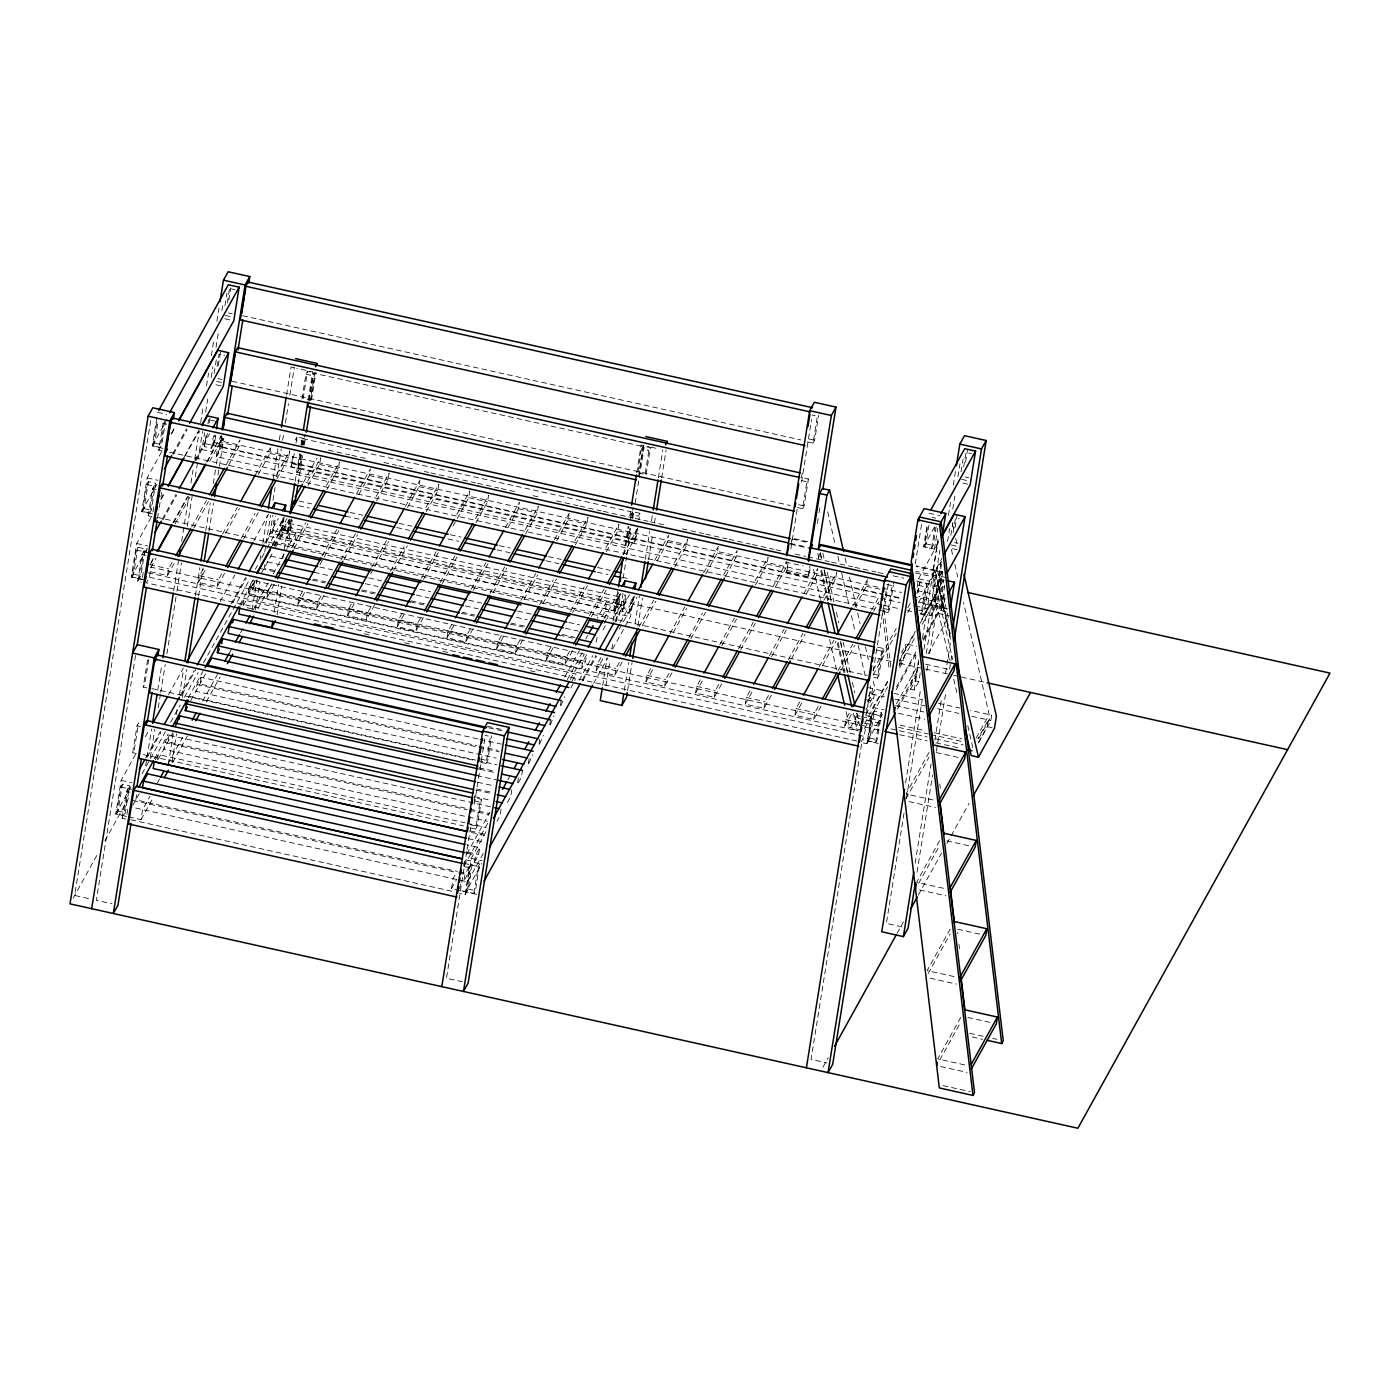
<?xml version="1.0" encoding="UTF-8"?>
<svg xmlns="http://www.w3.org/2000/svg" width="1400" height="1400" viewBox="0 0 1400 1400"><rect width="100%" height="100%" fill="white"/><g stroke="black" fill="none" stroke-linecap="round" stroke-linejoin="round"><path stroke-width="0.75" stroke-dasharray="5 3.75" d="M150.692 420.717L74.655 895.457L90.405 898.958M142.082 579.548L131.25 577.133L136.64 543.497L152.46 514.938M152.582 513.957L141.75 511.56L147.14 477.925L162.96 449.347M163.1 448.385L152.268 445.97L156.975 416.535M144.673 579.793L132.037 576.975L136.36 550.077L137.9 547.278L145.127 548.87L140.822 575.785L137.707 581.385L141.312 582.19M146.86 484.488L154.07 486.097L149.765 512.995L142.555 511.403L146.86 484.488L148.418 481.688L155.627 483.298L151.322 510.195L148.207 515.812L151.83 516.617M162.33 451.028L158.725 450.222L163.03 423.308L164.588 420.507L160.265 447.422L153.055 445.812L157.36 418.898M132.037 576.975L133.595 574.175L137.9 547.278M142.555 511.403L144.095 508.585L148.418 481.688M153.055 445.812L154.612 443.012L157.92 422.31M137.707 581.385L142.013 554.488L145.127 548.87M148.207 515.812L152.53 488.898L155.627 483.298M139.265 578.585L143.57 551.688M158.725 450.222L161.822 444.605L165.148 423.92M142.415 577.447L143.43 571.148M146.457 552.23L147.14 548.012M152.933 511.858L153.93 505.558M135.537 655.392L96.32 900.27L112.07 903.788M157.5 518.332L158.883 509.688M159.232 507.535L160.615 498.907M160.947 496.738L161.648 492.433M856.8 741.02L146.335 582.855L149.433 577.255L151.06 567.157L857.255 724.378M126.578 816.445L115.745 814.03L121.135 780.395L136.92 751.87M128.065 788.567L123.742 815.483L116.532 813.872L120.837 786.975L122.395 784.157L129.605 785.767L125.3 812.683L122.203 818.282L125.808 819.087M116.532 813.872L118.09 811.072L122.395 784.157M122.203 818.282L126.508 791.385L129.605 785.767M132.702 752.692L137.008 725.795L138.565 722.995L134.26 749.892L132.702 752.692L136.308 753.497M146.825 687.925L143.202 687.12L147.525 660.205L151.13 661.01M148.732 659.47L144.76 684.303L143.202 687.12M126.893 814.433L127.855 808.378M150.815 571.83L167.492 575.54L168.577 568.82L172.778 561.225M136.64 794.815L135.835 799.872L457.293 871.43M145.688 765.695L146.72 759.22M147.07 757.067L151.55 729.015M157.78 690.165L161.928 664.282M173.67 590.905L178.518 560.7M181.633 541.275L184.048 526.173M184.398 524.02L188.877 495.968M190.96 483.017L193.025 470.067M194.758 459.27L199.255 431.217M200.638 422.59L203.403 405.335M206.518 385.91L208.582 372.96M211.347 355.688L214.112 338.433M216.877 321.178L218.96 308.227M150.343 757.278L154.84 729.225M158.287 707.648L160.37 694.697M160.702 692.545L165.2 664.492M166.933 653.712L176.61 593.285M176.96 591.133L181.44 563.08M187.32 526.383L192.168 496.177M195.265 476.752L197.697 461.65M198.03 459.498L202.528 431.445M205.643 412.02L207.707 399.07M211.173 377.493L212.905 366.713M216.02 347.287L218.435 332.185M221.883 310.59L223.265 301.963M128.625 816.9L141.015 819.665L142.625 809.567L149.992 796.25M195.597 460.968L201.933 449.54L204.627 432.723M214.112 373.45L216.475 358.733M224.963 305.76L226.975 293.142M215.6 436.363L214.602 442.575L211.487 448.192L204.278 446.582L206.255 434.158M207.918 423.815L208.582 419.668M217.105 366.502L219.082 354.095L224.507 355.303M227.273 302.995L229.582 288.505M204.278 446.582L207.48 433.422M209.143 423.08L210.14 416.868M218.312 365.767L220.64 351.277M228.83 300.195L230.807 287.77M157.5 759.57L158.305 754.512L464.852 822.762M211.487 448.192L213.482 435.767M490.455 806.767L168.998 735.21L164.955 742.508L163.888 749.227L466.183 816.532M213.045 445.392L214.707 435.033M207.48 461.475L212.765 451.955L215.442 435.137M168.998 735.21L167.912 741.93L468.09 808.762M881.895 604.852L216.23 456.662L217.84 446.582M168.367 764.05L173.215 733.827M176.33 714.42L177.362 707.945M179.428 694.995L183.593 669.095M195.335 595.735L199.832 567.683M205.713 530.985L210.192 502.933M213.308 483.525L216.072 466.252M216.423 464.1L220.92 436.047M224.56 573.335L217.21 586.617L198.433 582.435L199.518 575.697L203.718 568.12M221.69 436.345L219.345 451.062L878.605 597.817M221.918 436.642L220.255 446.985L222.81 437.973M216.23 456.662L221.673 446.845L223.02 438.445M171.99 762.108L176.487 734.055M182.367 697.375L186.865 669.322M198.607 595.945L203.105 567.892M208.985 531.212L213.482 503.16M217.963 475.108L223.843 438.428M477.838 738.885L201.093 677.285L197.05 684.565L195.965 691.303L496.142 758.117M201.093 677.285L200.008 684.005L476.752 745.622M228.445 465.517L238.945 446.547L240.03 439.828L225.312 466.375M217.21 586.617L218.278 579.88L222.495 572.303M243.057 605.08L243.862 600.04L575.96 673.977L574.892 680.697M258.335 474.302L269.885 453.442L270.69 448.385M274.277 584.395L266.928 597.678L248.15 593.495L249.235 586.775L253.435 579.18M584.535 654.185L254.555 580.738L250.53 588.017L249.445 594.755L581.543 668.675L585.585 661.395L586.67 654.657L582.628 661.955L581.543 668.675M254.555 580.738L253.487 587.457L585.585 661.395M252.157 609.753L256.97 579.688M260.067 560.35L261.1 553.91M262.832 543.165L267.295 515.253M273.14 478.73L277.97 448.665M279.335 440.072L280.717 431.48M286.562 394.957L291.043 367.027L294.98 367.902M255.447 609.945L259.91 582.015M264.74 551.95L265.755 545.492M266.105 543.358L270.585 515.428M272.983 500.395L275.047 487.498M276.78 476.752L281.243 448.84M282.625 440.248L283.658 433.808M285.373 423.062L288.47 403.725M289.852 395.132L294.315 367.22M264.723 564.778L264.18 568.155L274.82 570.517M266.35 542.115L269.517 536.41L272.877 515.392M284.183 517.02L282.188 529.445L279.072 535.045L271.863 533.452L274.505 516.88M271.863 533.452L273.42 530.635L275.73 516.145M277.095 478.485L288.662 457.608L289.73 450.887L275.03 477.452M266.928 597.678L267.995 590.957L271.145 585.253M275.415 545.475L275.957 542.115L608.055 616.053L607.512 619.413M279.072 535.045L281.733 518.49M280.63 532.245L282.957 517.755M301.56 455.123L298.358 468.265L291.13 466.655L293.125 454.248M301.98 399L305.953 374.168L307.51 371.368L314.72 372.977L310.415 399.875L303.188 398.265L307.51 371.368M283.71 517.79L280.35 538.825L274.033 550.218M291.13 466.655L294.35 453.512M296.012 443.152L296.993 436.957L304.22 438.55L303.223 444.762M281.54 536.83L282.608 530.093L286.65 522.795L618.747 596.733L617.68 603.47L613.637 610.75L281.54 536.83L285.565 529.532L286.65 522.795M274.155 612.43L278.635 584.517M282.765 558.74L288.96 520.065M295.155 481.407L299.618 453.477M301 444.885L302.033 438.445M308.227 399.77L312.69 371.858L296.94 368.34M619.762 594.23L617.75 606.847L615.423 611.048L286.93 537.915L289.957 518.997M630.262 528.64L628.25 541.258L625.923 545.457L297.43 472.325L300.457 453.407M301.805 445.007L302.82 438.707L305.148 434.49L303.467 445.007M308.945 400.435L313.32 373.118L641.812 446.25L637.35 475.808M273.42 530.635L287.858 533.855L290.168 519.365M298.358 468.265L300.685 453.775M301.998 445.498L304.22 438.55M309.19 400.61L313.18 375.777L314.72 372.977M287.858 533.855L291.06 520.695M286.93 537.915L289.257 533.715L291.602 518.997M297.43 472.325L299.757 468.125L301.787 455.508M310.608 400.435L314.983 373.118M277.095 614.758L281.575 586.827M287.77 548.17L292.233 520.24M298.095 483.735L302.558 455.805M304.273 445.06L305.655 436.467M311.5 399.963L315.98 372.033M291.62 547.733L294.787 542.028L296.398 531.947L287.98 547.155M308.035 485.363L319.602 464.502L320.67 457.782L305.97 484.33M323.995 595.472L316.627 608.738L297.868 604.572L298.935 597.835L303.135 590.258M326.812 489.545L338.363 468.685L339.447 461.948L324.73 488.512M316.627 608.738L317.713 602.017L321.912 594.423M358.803 494.532L369.32 475.562L370.387 468.843L355.688 495.407M374.745 604.642L366.345 619.815L347.567 615.633L348.652 608.913L352.852 601.317M376.53 500.623L388.08 479.745L389.165 473.025L374.447 499.573M366.345 619.815L367.43 613.077L371.63 605.5M407.47 507.5L419.02 486.64L419.825 481.582M423.412 617.593L416.062 630.875L397.285 626.692L398.37 619.972L402.57 612.378M426.23 511.683L437.797 490.823L438.865 484.085L424.165 510.65M416.062 630.875L417.13 624.155L421.33 616.56M457.17 518.577L468.738 497.7L469.805 490.98L455.105 517.528M473.13 628.67L465.762 641.952L447.002 637.77L448.07 631.032L452.27 623.455M475.948 522.742L487.515 501.883L488.582 495.162L473.883 521.71M465.762 641.952L466.847 635.215L471.048 627.637M476.718 894.39L451.448 888.773L453.075 878.675L456.225 872.97M507.938 527.747L518.455 508.778L519.523 502.04L504.823 528.605M522.83 639.73L515.48 653.012L496.702 648.83L497.787 642.11L501.988 634.515M460.46 884.012L459.463 890.225L473.9 893.428L475.457 890.628L479.762 863.712L472.535 862.12L469.438 867.72L465.133 894.635L459.707 893.428M463.68 865.55L464.363 861.35M474.198 799.96L474.863 795.76M466.76 851.497L446.46 978.233L462.227 981.733M467.11 849.345L470.558 827.855M474.338 804.23L485.345 735.49M469.017 867.072L464.975 874.37L463.89 881.09L467.933 873.793L469.017 867.072L464.748 866.128M470.225 827.837L475.633 829.045L479.938 802.13L481.495 799.33L474.267 797.72M480.725 762.247L486.133 763.455L490.455 736.558L485.03 735.35M486.028 831.722L471.275 858.34L465.885 891.975L481.688 863.468M466.673 891.817L470.995 864.92M475.633 829.045L477.19 826.245L481.495 799.33M486.133 763.455L487.69 760.655L491.662 735.822M465.133 894.635L468.23 889.017L472.535 862.12M466.077 859.88L474.6 861.788L475.668 855.05L479.71 847.753L466.935 844.918M474.6 861.788L478.625 854.49L479.71 847.753M473.9 893.428L478.205 866.53L479.762 863.712M525.665 533.82L537.215 512.942L538.3 506.222L523.582 532.788M515.48 653.012L516.565 646.293L520.765 638.697M501.095 809.148L500.028 815.867L497 821.345M511.787 789.827L510.72 796.565L506.677 803.845M518.455 777.805L517.37 784.543L521.413 777.245L522.497 770.525M529.148 758.503L528.062 765.222L532.648 754.582M556.605 540.697L568.155 519.837L568.96 514.798M572.548 650.808L565.197 664.072L546.42 659.907L547.505 653.17L551.705 645.593M539.84 739.2L538.773 745.92L543.34 735.262M550.532 719.88L549.465 726.617L554.032 715.96M575.365 544.88L586.933 524.02L588 517.282L573.3 543.847M565.197 664.072L566.265 657.352L570.465 649.758M561.225 700.577L560.157 707.298L564.725 696.64M596.278 642.075L597.363 635.355M606.322 551.775L617.872 530.898L618.957 524.178L604.24 550.742M602.07 616.84L605.22 611.135L606.847 601.055L597.363 618.17M622.265 661.867L614.898 675.15L596.137 670.968L597.205 664.247L601.405 656.653M613.637 610.75L614.705 604.03L618.747 596.733M602.648 685.562L607.128 657.633M612.972 621.128L617.785 591.045M623.648 554.54L628.11 526.61M629.825 515.865L630.525 511.577M636.72 472.903L641.183 444.99L649.058 446.74M615.423 611.048L618.66 592.497M625.923 545.457L628.95 526.54M630.49 518.63L631.312 511.823L633.64 507.623M632.765 597.782L630.788 610.19L616.35 606.988L619.553 593.827M637.613 527.782L635.617 540.207L634.06 543.008L626.85 541.398L630.053 528.238M631.715 517.895L632.712 511.683L639.923 513.293L638.942 519.505M646.117 474.617L650.44 447.703L643.212 446.11L638.907 473.008L644.315 474.215M631.96 518.14L632.957 511.823M638.75 475.668L643.475 446.233M605.938 685.738L610.067 659.96M611.782 649.233L613.165 640.64M616.262 621.303L620.725 593.372M623.14 578.34L626.587 556.867M626.92 554.715L631.05 528.938M632.765 518.192L633.798 511.752M635.18 503.16L644.122 447.317M623.035 593.337L619.657 614.355L615.457 621.968M630.788 610.19L629.23 613.008L622.003 611.398L624.663 594.843M623.56 608.597L625.887 594.108M634.06 543.008L636.387 528.517M645.242 473.287L648.883 450.52L650.44 447.703M622.003 611.398L625.117 605.78L626.78 595.438M614.898 675.15L615.983 668.413L620.183 660.835M629.23 613.008L631.872 596.452M625.222 626.273L630.49 616.77L633.867 595.753M624.312 690.392L628.775 662.462M634.97 623.788L639.45 595.875M645.295 559.352L649.775 531.423M651.49 520.695L652.523 514.238M658.367 477.733L662.847 449.802M627.602 690.567L632.065 662.637M637.91 626.115L642.39 598.202M648.585 559.528L652.715 533.75M654.43 523.023L655.462 516.565M661.657 477.907L666.137 449.977M657.072 560.945L667.59 541.975L668.657 535.238L653.957 561.803M671.965 672.928L664.615 686.21L645.837 682.028L646.923 675.308L651.122 667.712M674.8 567.017L686.35 546.157L687.435 539.42L672.718 565.985M664.615 686.21L665.7 679.49L669.9 671.895M705.74 573.913L717.29 553.035L718.113 547.995M721.683 684.005L714.332 697.288L695.555 693.105L696.64 686.367L700.84 678.79M725.567 576.188L736.067 557.218L737.153 550.497L723.485 575.155M714.332 697.288L715.4 690.55L719.6 682.972M755.457 584.972L767.008 564.113L768.093 557.375L753.375 583.94M771.4 695.065L764.032 708.347L745.273 704.165L746.34 697.445L750.558 689.85M775.267 587.247L785.785 568.278L786.852 561.558L772.153 588.122M764.032 708.347L765.117 701.628L769.317 694.032M801.465 477.523L802.13 473.323M810.093 568.785L808.29 576.66L786.625 571.83L787.972 563.43M791 544.512L792.015 538.195L807.765 541.712M786.625 571.83L788.445 563.955M790.86 548.87L797.755 505.75M801.57 482.037L811.58 419.51M797.142 507.5L802.567 508.69L806.872 481.793L808.43 478.992L801.202 477.383M807.642 441.91L813.067 443.118L817.372 416.203L811.965 414.995M802.567 508.69L804.108 505.89L808.43 478.992M813.067 443.118L814.625 440.3L818.597 415.467M808.29 576.66L809.97 566.142M817.355 523.512L818.738 514.885M819.07 512.733L820.452 504.105M818.65 558.67L819.49 553.403M806.207 594.142L816.725 575.173L817.793 568.452L803.093 595M821.1 706.142L813.75 719.407L794.972 715.242L796.058 708.505L800.258 700.928M823.935 600.215L835.485 579.355L836.57 572.617L821.852 599.183M813.75 719.407L814.835 712.688L819.035 705.093M854.875 607.11L866.425 586.233L867.247 581.192M861.385 730.012L844.69 726.303L845.775 719.582L849.975 711.988M861.525 744.327L811.055 1059.398L826.805 1062.898M866.355 714.122L870.852 686.07M873.267 670.968L885.028 597.59M885.378 595.438L886.06 591.115M890.803 666.89L884.048 610.54L888.387 583.468M861.07 741.965L864.185 736.365L865.795 726.267L859.39 724.85M867.562 701.505L871.71 693.997L872.567 688.625L867.58 697.637M865.742 714.683L873.163 701.295L874.23 694.558L865.935 709.572M863.275 742.928L866.88 743.715L871.202 716.817L874.3 711.2L881.528 712.81L877.205 739.725L875.665 742.525L863.03 739.707M873.775 677.337L877.398 678.142L881.702 651.227L883.26 648.428L876.032 646.817M882.49 611.345L887.898 612.553L892.202 585.637L893.76 582.837M878.483 743.488L867.65 741.072L873.04 707.438L888.86 678.878M868.438 740.915L872.742 714.017M877.398 678.142L878.938 675.325L883.26 648.428M887.898 612.553L889.455 609.753L893.428 584.903M866.88 743.715L869.995 738.115L874.3 711.2M875.665 742.525L879.97 715.628L881.528 712.81M915.25 564.025L921.725 523.53M899.5 664.965L900.847 656.565M899.762 667.485L903.49 660.765L906.185 643.947L916.493 646.24M917.14 587.16L918.488 578.76L939.505 540.82M938.648 541.625L934.447 549.22L923.615 546.805L926.975 525.788M916.877 593.6L919.765 582.523L926.975 584.133L922.67 611.048L921.113 613.847L925.417 586.933L926.975 584.133M936.163 526.82L933.17 545.457L931.613 548.258L924.403 546.648L927.71 525.945M918.102 592.883L919.765 582.523M924.403 546.648L925.96 543.847L928.935 525.21M931.613 548.258L934.938 527.555M920.22 672.962L918.837 681.59L914.183 690.008L910.578 689.202L915.967 655.567L901.53 652.365L906.185 643.947M920.325 614.005L923.93 614.81L929.32 581.175L941.938 558.407M934.447 549.22L937.808 528.202M910.578 689.202L915.233 680.785L918.592 659.767M937.947 539.332L932.243 574.928L934.955 570.028L950.46 637.822M914.183 690.008L918.68 661.972M922.477 638.26L938.017 541.24M949.41 660.1L932.435 585.83L933.835 577.045L952.77 659.872M924.017 649.25L939.908 550.077M950.442 639.205L936.355 577.605L937.493 570.587L948.623 619.308M920.308 613.41L930.965 615.773L932.592 605.692L919.783 602.84M905.572 782.898L920.447 690.113M926.328 653.415L941.535 558.477M948.447 515.322L950.512 502.373M953.278 485.1L955.692 469.998M917.227 590.572L935.988 594.755L934.92 601.475L916.142 597.31M941.483 563.972L934.08 610.173L914.865 605.903M947.642 608.913L935.007 606.113L939.312 579.197L940.87 576.398L946.278 577.605M930.965 615.773L936.408 605.972L941.797 572.337L916.195 566.633M950.32 634.113L939.645 587.44L942.183 571.637L916.212 565.845M904.015 813.33L886.392 923.387L902.142 926.887M906.43 798.227L922.337 698.95M926.835 670.898L928.217 662.27M929.6 653.642L942.725 571.637M947.572 541.433L949.637 528.483M952.752 509.058L954.835 496.108M957.933 476.7L960.015 463.75M923.562 640.15L938.333 613.48L943.705 579.845L920.5 621.74M950.845 535.29L952.875 522.673M961.012 471.8L963.042 459.183M946.085 611.73L940.66 610.523L944.983 583.608M953.155 532.508L955.483 518.017L959.087 518.822M963.672 466.935L965.983 452.445L971.408 453.653M942.217 607.722L944.877 591.15M955.045 527.642L957.04 515.218M965.545 462.052L967.54 449.645M940.66 610.523L943.775 604.905L945.105 596.628M915.145 863.24L931.035 763.98M934.85 740.25L941.413 699.247M945.56 673.347L950.39 643.142M917.035 872.095L932.592 774.988M936.39 751.258L946.067 690.83M949.533 669.253L951.947 654.15M978.757 741.983L987.227 726.688L988.312 719.968L977.917 738.71M978.373 743.015L990.833 720.528L991.69 715.137L970.428 710.413M152.268 445.97L167.037 419.3M171.535 433.142L174.702 427.438M171.412 434.123L175.63 426.493M172.742 453.67L186.463 428.908M141.75 511.56L157.588 482.983M173.407 454.423L187.11 429.66M161.035 498.733L165.252 491.102M184.24 456.838L198.992 430.168M160.895 499.695L165.112 492.082M185.168 455.91L198.87 431.148M162.242 519.26L175.945 494.498M194.933 460.215L209.702 433.562M131.25 577.133L147.07 548.572M162.89 520.012L176.61 495.25M150.85 562.747L154 557.043M172.918 522.9L187.635 496.352M206.535 462.192L221.252 435.645L220.168 442.365L238.945 446.547M150.518 564.305L153.685 558.6M173.722 522.41L187.442 497.665M150.832 567.577L156.082 558.093M175 523.933L189.7 497.385M209.668 461.335L220.955 440.965L880.215 587.738M191.695 527.082L206.395 500.517M167.492 575.54L174.86 562.258M193.76 528.115L208.477 501.567M222.635 533.977L237.335 507.412M255.203 475.16L270.97 446.705M198.433 582.435L205.8 569.153M225.75 533.102L239.418 508.445M296.993 436.957L295.453 439.757L302.662 441.368M241.395 538.142L255.062 513.485M243.477 539.192L258.195 512.628M145.355 736.663L149.572 729.05M168.525 694.82L183.278 668.202M220.133 601.65L234.885 575.032M253.838 540.803L268.59 514.185M145.653 758.082L160.388 731.465M180.407 695.345L194.093 670.617M230.965 604.065L245.7 577.447M264.67 543.218L278.355 518.49M115.745 814.03L131.548 785.505M147.332 756.98L161.035 732.27M182.088 694.242L195.79 669.515M232.645 602.962L246.348 578.235M73.185 898.135L97.527 854.157M104.947 840.77L129.308 796.793M142.013 773.85L165.322 731.78M170.607 722.225L180.145 705.023M184.38 697.358L198.153 672.508M203.438 662.952L250.04 578.812M255.343 569.258L257.46 565.442M261.695 557.795L265.93 550.148M266.98 548.222L283.832 517.808M303.485 482.335L316.925 458.062M272.335 545.038L287.053 518.472M154.525 758.817L168.21 734.09M188.213 697.97L202.965 671.335M239.838 604.782L253.523 580.072M272.475 545.843L281.96 528.727L621.285 604.275L612.85 619.483M155.278 759.99L158.305 754.512M240.835 605.517L243.862 600.04M273.928 545.755L275.957 542.115M248.15 593.495L256.55 578.322M274.418 546.07L289.135 519.523M132.808 805.332L139.213 793.625M158.165 759.395L172.918 732.778M190.82 700.455L205.555 673.82M243.477 605.378L257.18 580.65M261.152 573.615L273.858 550.655M157.377 782.95L159.477 779.135M167.895 763.928L182.648 737.31M202.668 701.173L217.403 674.555M228.987 653.642L232.155 647.938M240.572 632.73L244.79 625.117M253.225 609.91L267.96 583.275M273.227 573.773L286.912 549.062M141.015 819.665L152.6 798.735M172.602 762.615L187.355 735.98M206.308 701.767L220.01 677.04M257.915 608.58L271.618 583.87M292.162 547.312L305.83 522.655M294.245 548.363L307.895 523.688M322.053 556.097L336.77 529.55M297.868 604.572L305.217 591.29M319.935 564.725L323.085 559.038M324.135 557.148L338.835 530.582M340.83 560.28L355.53 533.733M343.945 559.423L357.613 534.765M371.77 567.175L386.47 540.61M405.387 506.468L420.105 479.903M347.567 615.633L354.935 602.35M370.685 573.895L373.835 568.207M374.885 566.317L388.553 541.642M390.53 571.358L404.197 546.683M393.662 570.483L407.33 545.825M421.488 578.235L436.188 551.688M397.285 626.692L404.635 613.428M423.553 579.267L438.27 552.72M452.97 526.155L456.12 520.468M440.248 582.418L454.965 555.852M442.33 583.45L457.03 556.903M471.188 589.312L485.905 562.747M447.002 637.77L454.352 624.488M473.27 590.345L487.97 563.78M489.965 593.477L504.665 566.93M493.08 592.62L506.748 567.962M520.905 600.372L535.605 573.808M554.523 539.665L569.24 513.117M496.702 648.83L504.07 635.548M524.02 599.515L537.688 574.858M539.683 604.555L553.332 579.898M542.798 603.697L556.465 579.023M643.212 446.11L641.655 448.91L648.883 450.52M570.622 611.433L584.273 586.775M546.42 659.907L553.77 646.625M572.688 612.483L587.405 585.918M632.712 511.683L631.155 514.483L638.383 516.093L639.923 513.293M589.383 615.615L604.1 589.067M623.017 554.907L637.718 528.36M591.465 616.648L606.165 590.1M626.133 554.05L636.65 535.08L617.872 530.898M466.76 853.965L489.93 812.122M507.832 779.8L512.05 772.188M564.707 677.11L579.46 650.492M585.778 639.082L587.878 635.285M451.448 888.773L456.715 879.253M464.082 865.952L488.32 822.22M567.315 679.595L582.05 652.977M570.29 679.595L583.975 654.885M603.995 618.747L617.68 594.038M571.935 681.258L575.96 673.977M604.012 623.332L608.055 616.053M570.85 687.995L573.878 682.517M602.945 630.07L606.97 622.773M483.298 853.37L467.512 881.895L130.252 806.82M579.145 680.33L592.847 655.602M582.173 680.12L595.858 655.392M614.81 621.163L629.562 594.545M582.803 680.907L596.488 656.197M620.322 622.51L635.04 595.945M596.137 670.968L603.488 657.685M619.255 629.23L637.105 596.977M593.635 683.322L607.32 658.595M612.587 649.093L624.173 628.18M639.1 626.692L653.8 600.128M642.215 625.817L655.883 601.16M670.04 633.57L684.758 607.023M703.657 572.863L718.375 546.315M645.837 682.028L653.205 668.762M673.173 632.712L686.822 608.055M688.817 637.753L702.468 613.095M690.883 638.785L705.6 612.238M719.758 644.648L734.457 618.082M695.555 693.105L702.905 679.822M721.822 645.68L736.54 619.115M738.517 648.812L753.235 622.265M740.6 649.863L755.3 623.298M769.457 655.707L784.175 629.142M745.273 704.165L752.622 690.883M771.54 656.74L786.24 630.192M788.235 659.89L802.952 633.325M791.367 659.032L805.017 634.358M819.175 666.767L833.892 640.22M852.793 606.077L867.51 579.512M794.972 715.242L802.34 701.96M822.308 665.91L835.957 641.253M837.952 670.95L852.653 644.403M871.57 610.242L878.92 596.977M841.067 670.093L854.735 645.435M873.653 611.293L878.903 601.79M884.048 610.54L882.508 613.34L889.245 669.69M923.615 546.805L935.165 525.945M873.093 670.25L896.21 628.512M907.76 607.653L911.96 600.058M844.69 726.303L852.04 713.02M873.058 675.08L896.175 633.343M907.743 612.483L911.942 604.887M918.365 602.91L941.483 561.173M853.282 713.195L857.168 730.17L849.94 728.577L857.938 714.122M868.105 701.803L875.105 689.185L873.163 680.715M942.183 571.637L939.47 576.538L915.985 571.305M923.93 614.81L942.847 580.65M901.512 656.023L915.233 631.26M864.535 723.747L887.653 682.028M899.22 661.15L914.97 632.695M920.238 623.21L935.988 594.755M864.517 728.577L887.635 686.858M899.185 665.98L914.953 637.525M922.303 624.242L935.69 600.075L918.627 596.278M935.007 606.113L936.547 603.295L943.775 604.905M896.525 686.997L916.562 650.808M922.898 639.398L945.053 599.392M867.65 741.072L882.42 714.42M896.14 689.657L917.227 651.56M896.49 703.762L918.453 664.125M897.505 706.72L918.417 668.972M897.47 709.205L918.558 671.125M928.06 653.975L948.097 617.803M929.023 752.447L906.028 793.975L934.447 800.293M905.993 798.805L928.988 757.278M976.185 738.028L989.17 714.577L963.515 602.385M978.705 738.587L991.69 715.137M939.592 840.753L916.597 882.28L945.017 888.615M918.645 883.347L939.558 845.6M822.955 1067.185L828.258 1057.63M897.085 933.345L903.438 921.882M918.278 895.108L941.57 853.038M946.873 843.483L969.097 803.337M950.163 929.058L927.167 970.585L955.587 976.92M928.183 973.542L950.145 933.905M960.75 1017.38L937.738 1058.908L966.175 1065.225M939.803 1059.957L960.715 1022.21M231.402 288.908L235.007 289.713M809.2 439.11L814.625 440.3M242.672 315.683L800.852 439.933M228.638 313.005L232.243 313.81M965.038 476.945L968.642 477.75M225.277 315.402L230.703 316.61M961.678 479.343L968.905 480.952M224.735 318.78L233.765 320.775M962.938 483.105L968.363 484.312M801.447 480.585L806.872 481.793M651.035 447.178L658.91 448.927M305.953 374.168L313.18 375.777M929.005 513.17L939.82 515.585M932.067 517.335L935.672 518.14M798.7 504.683L804.108 505.89M232.172 381.255L790.352 505.523M218.138 378.595L221.742 379.4M954.538 542.535L958.142 543.34M216.58 381.395L221.987 382.602M951.178 544.933L958.387 546.543M216.037 384.755L223.265 386.365M952.438 548.695L959.665 550.305M925.96 543.847L933.17 545.457M792.452 539.087L809.515 542.885M790.108 543.288L807.188 547.085M790.878 544.25L810.565 548.625M915.092 572.88L936.355 577.605M939.312 579.197L946.54 580.808M302.82 438.707L631.312 511.823M210.385 420.07L215.793 421.277M918.488 578.76L929.32 581.175M157.657 412.335L166.67 414.348M328.493 450.135L334.88 451.57M337.015 452.043L349.808 454.895M351.942 455.367L358.33 456.785M360.465 457.258L366.852 458.675M383.898 462.472L396.69 465.325M398.808 465.798L405.213 467.215M407.33 467.688L413.735 469.123M424.375 471.485L428.645 472.43M430.78 472.92L437.168 474.338M439.303 474.81L452.077 477.662M454.213 478.135L460.6 479.552M462.735 480.025L475.528 482.877M477.662 483.35L484.05 484.767M486.185 485.24L498.96 488.093M501.095 488.565L516.005 491.89M533.05 495.688L539.455 497.105M556.5 500.903L562.887 502.32M565.023 502.793L577.798 505.645M579.933 506.117L586.337 507.535M588.455 508.025L601.247 510.86M603.383 511.332L609.77 512.767M611.905 513.24L633.202 517.983M635.337 518.455L648.13 521.308M650.247 521.78L656.653 523.197M658.77 523.67L665.175 525.087M682.22 528.885L688.608 530.32M690.742 530.793L703.535 533.628M705.653 534.1L712.058 535.535M714.175 536.008L726.968 538.843M729.102 539.332L735.49 540.75M737.625 541.222L750.4 544.075M752.535 544.548L758.923 545.965M761.058 546.438L773.85 549.29M775.968 549.762L782.372 551.18M795.148 554.032L805.805 556.395M807.94 556.885L814.327 558.303M816.462 558.775L829.255 561.628M831.372 562.1L837.778 563.517M839.895 563.99L852.688 566.843M854.822 567.315L861.21 568.733M863.345 569.205L876.12 572.058M878.255 572.53L884.642 573.947M893.165 575.855L903.822 578.218M916.615 581.07L944.317 587.23M932.435 585.83L939.645 587.44M918.208 585.322L925.417 586.933M163.03 423.308L166.635 424.113M886.795 584.447L892.202 585.637M785.435 562.03L803.163 565.968M882.35 588.21L901.547 592.48M269.885 453.442L288.662 457.608M319.602 464.502L338.363 468.685M369.32 475.562L388.08 479.745M419.02 486.64L437.797 490.823M468.738 497.7L487.515 501.883M518.455 508.778L537.215 512.942M568.155 519.837L586.933 524.02M667.59 541.975L686.35 546.157M717.29 553.035L736.067 557.218M767.008 564.113L785.785 568.278M816.725 575.173L835.485 579.355M866.425 586.233L881.038 589.488M214.602 442.575L221.812 444.185M787.395 570.43L809.06 575.26M221.673 446.845L883.067 594.09M885.202 594.562L902.265 598.36M919.345 602.157L936.408 605.972M205.817 443.783L883.505 594.773M885.64 595.245L900.585 598.57M292.688 463.855L299.915 465.465M628.407 538.597L635.617 540.207M299.757 468.125L628.25 541.258M880.74 598.29L899.938 602.577M201.933 449.54L212.765 451.955M938.333 613.48L949.148 615.895M917.245 609.84L922.67 611.048M154.612 443.012L161.822 444.605M884.03 605.325L898.958 608.65M907.498 610.558L911.767 611.503M884.03 608.545L889.455 609.753M169.47 452.165L882.087 610.803M298.9 501.025L311.71 503.877M350.105 512.418L362.898 515.27M399.158 523.355L411.967 526.19M450.363 534.747L461.02 537.11M499.415 545.668L510.073 548.048M548.468 556.587L561.278 559.44M597.538 567.508L610.33 570.36M622.212 577.273L629.423 578.883M298.707 505.715L309.382 508.077M345.642 516.163L360.57 519.488M396.83 527.555L409.623 530.407M448.017 538.947L458.692 541.327M497.088 549.867L509.88 552.72M546.14 560.788L558.95 563.64M597.345 572.197L608.003 574.56M147.14 477.925L157.972 480.323M152.53 488.898L156.135 489.702M876.295 650.02L881.702 651.227M925.61 664.212L947.94 669.183M899.885 659.96L903.49 660.765M279.685 525.28L891.258 661.43M899.78 663.32L951.615 674.87M953.733 675.343L960.137 676.76M961.572 677.093L985.74 682.465M282.188 529.445L289.398 531.055M617.89 604.188L625.117 605.78M282.608 530.093L614.705 604.03M289.257 533.715L617.75 606.847M269.517 536.41L294.787 542.028M605.22 611.135L630.49 616.77M144.095 508.585L151.322 510.195M915.233 680.785L918.837 681.59M873.53 674.135L878.938 675.325M156.835 517.265L867.317 675.43M867.878 687.575L885.343 691.46M893.847 693.35L921.498 699.51M938.525 703.308L959.788 708.032M270.83 556.133L281.488 558.495M319.795 567.035L332.57 569.87M368.76 577.938L381.535 580.773M419.86 589.312L430.5 591.675M468.825 600.197L481.6 603.05M517.79 611.1L532.683 614.425M568.872 622.475L579.512 624.855M871.71 693.997L884.468 696.85M895.108 699.212L924.892 705.845M937.65 708.68L958.93 713.423M971.688 716.258L990.833 720.528M267.382 561.89L280.158 564.742M314.213 572.32L329.123 575.645M365.312 583.695L378.088 586.548M416.412 595.07L429.17 597.923M465.377 605.972L478.135 608.808M516.46 617.347L527.1 619.71M565.425 628.25L578.2 631.085M895.44 705.653L923.877 711.988M865.935 699.685L873.163 701.295M987.227 726.688L994.455 728.298M313.145 579.058L325.92 581.892M362.11 589.942L377.002 593.267M411.075 600.845L425.967 604.17M462.157 612.22L474.933 615.072M511.123 623.122L526.032 626.447M562.222 634.497L574.997 637.35M261.223 568.715L273.998 571.55M312.305 580.09L325.08 582.925M361.27 590.992L374.045 593.827M410.235 601.895L425.145 605.202M461.335 613.27L474.11 616.105M510.3 624.155L523.075 627.008M559.265 635.058L574.157 638.383M136.64 543.497L147.472 545.913M873.04 707.438L883.872 709.852M898.433 713.282L924.822 719.163M136.36 550.077L148.995 552.895M865.532 712.407L879.97 715.628M142.013 554.488L145.635 555.293M865.778 715.61L871.202 716.817M857.587 715.663L860.125 716.24M861.84 716.625L880.985 720.878M900.13 725.148L925.663 730.817M934.167 732.725L961.817 738.867M858.218 718.375L860.738 718.935M866.722 720.265L881.615 723.59M898.625 727.37L928.41 734.003M930.528 734.475L962.447 741.58M865.358 723.188L880.25 726.495M890.89 728.858L927.062 736.907M935.567 738.815L963.217 744.975M149.8 564.637L168.577 568.82M199.518 575.697L218.278 579.88M249.235 586.775L267.995 590.957M298.935 597.835L317.713 602.017M348.652 608.913L367.43 613.077M398.37 619.972L417.13 624.155M448.07 631.032L466.847 635.215M497.787 642.11L516.565 646.293M547.505 653.17L566.265 657.352M597.205 664.247L615.983 668.413M646.923 675.308L665.7 679.49M696.64 686.367L715.4 690.55M746.34 697.445L765.117 701.628M796.058 708.505L814.835 712.688M845.775 719.582L858.288 722.365M250.53 588.017L582.628 661.955M865.567 727.142L880.442 730.468M899.587 734.72L927.255 740.88M935.76 742.77L959.158 747.985M147.945 572.775L858.428 730.94M149.433 577.255L864.185 736.365M936.18 752.517L958.528 757.488M133.595 574.175L140.822 575.785M869.995 738.115L877.205 739.725M247.047 607.722L253.435 609.14M364.14 633.78L370.527 635.197M404.582 642.793L410.97 644.21M442.908 651.315L449.295 652.733M530.18 670.74L536.567 672.175M909.002 801.605L935.392 807.468M487.445 726.303L504.49 730.1M488.758 727.825L503.65 731.133M946.767 840.84L969.097 845.81M479.972 739.358L501.252 744.1M478.887 746.095L498.05 750.365M197.05 684.565L499.345 751.87M480.463 759.045L487.69 760.655M190.383 696.587L475.65 760.095M477.785 760.567L496.948 764.837M151.83 688.572L476.052 760.76M478.835 767.778L495.863 771.558M480.13 769.282L495.04 772.608M476.927 775.53L496.09 779.8M477.733 782.25L492.642 785.575M476.648 788.97L493.692 792.767M475.825 790.02L490.718 793.327M919.572 889.91L945.98 895.79M474.74 796.74L491.767 800.538M137.008 725.795L140.63 726.6M474.53 800.94L479.938 802.13M470.225 809.235L489.37 813.505M164.955 742.508L467.25 809.795M469.385 810.267L488.548 814.538M468.3 817.005L487.463 821.258M979.667 934.115L957.337 929.145L957.688 933.572M466.988 823.235L486.15 827.505M469.963 824.635L477.19 826.245M143.465 754.635L463.418 825.878M470.173 830.918L487.2 834.697M471.468 832.423L484.242 835.275M468.265 838.67L485.293 842.468M467.985 852.11L478.625 854.49M467.145 853.16L475.668 855.05M121.135 780.395L131.95 782.81M471.275 858.34L482.108 860.755M120.837 786.975L131.67 789.372M463.767 863.31L478.205 866.53M126.508 791.385L130.112 792.19M464.03 866.512L469.438 867.72M459.427 871.903L467.933 873.793M132.877 800.433L456.452 872.462M458.588 872.935L464.975 874.37M930.16 978.215L956.55 984.095M118.09 811.072L125.3 812.683M468.23 889.017L475.457 890.628M130.812 819.753L455.052 891.923M967.908 1017.45L990.238 1022.438M969.623 1033.27L984.34 1036.543M992.74 1038.415L996.94 1039.342M972.265 1036.998L982.783 1039.342M940.73 1066.538L967.12 1072.4M942.988 1085.612L970.322 1091.685M952.35 523.53L953.803 529.883M955.745 538.352L957.197 544.705M951.422 549.447L952.875 555.8M954.817 564.27L957.722 576.975M967.82 725.725L969.273 732.095M969.762 734.212L973.158 749.087M953.767 679.192L957.163 694.032M845.093 557.935L846.545 564.288M849.45 576.975L857.202 610.855M857.675 612.972L860.09 623.56M865.428 646.835L868.332 659.54M827.715 511.858L834.977 543.62M837.883 556.325L839.335 562.678M841.75 573.265L849.012 605.01M851.428 615.597L855.295 632.538M858.2 645.242L865.462 676.988M822.832 553.105L824.285 559.457M827.19 572.163L833.962 601.825M836.395 612.43L838.81 623.017M843.168 642.075L850.43 673.855M852.372 682.343L854.788 692.93M820.295 552.528L822.238 561.015M824.163 569.45L831.442 601.265M840.613 641.375L847.91 673.295M857.045 713.3L858.988 721.77L857.045 725.253L854.63 714.63M820.26 553.77L821.712 560.157M824.128 570.762L831.425 602.63M840.648 642.985L847.438 672.718M856.66 713.072L859.582 725.812M817.722 553.21L818.702 557.462M821.608 570.202L828.398 599.935M838.11 642.425L844.918 672.157M820.785 571.043L827.575 600.74M837.27 643.178L844.06 672.892M813.558 569.433L820.347 599.148M829.57 639.45L836.85 671.282M846.055 711.602L849.94 728.577M939.785 784.035L940.292 788.375M958.983 944.405L959.507 948.745"/><path stroke-width="1.5" d="M173.39 419.055L174.44 412.58L152.775 407.767L148.12 416.185L70 903.858L1077.895 1128.243L1330 673.102L967.75 592.462M91.665 908.688L169.768 420.998L174.44 412.58M864.325 707.858L151.725 549.22L149.398 553.438L144.008 587.072L858.742 746.183M871.605 665.875L869.242 680.593L154.508 521.483L159.898 487.847L162.225 483.63L874.825 642.285M887.46 577.168L172.725 418.058L170.398 422.257L165.008 455.892L879.742 615.003M145.268 580.93L145.933 576.782M146.58 572.653L148.907 558.163M156.433 511.21L157.097 507.062M157.763 502.933L159.74 490.508M169.925 427L165.935 451.832L167.492 449.032M137.112 645.645L146.44 587.37M152.32 550.69L157.15 520.485M162.68 485.957L167.528 455.752M154.263 657.895L132.597 653.065L137.27 644.665L158.918 649.477L154.263 657.895L113.312 913.5L117.985 905.1L131.058 823.462M462.56 858.778L136.202 786.117L133.875 790.317L128.485 823.952L456.977 897.085M473.077 793.188L146.72 720.528L144.375 724.745L139.002 758.38L467.477 831.495L468.16 827.295M485.713 728.07L157.22 654.955L154.893 659.155L149.502 692.79L477.995 765.923M146.037 724.727L146.72 720.528M136.903 786.957L141.365 759.028M147.227 722.505L152.04 692.44M157.885 655.918L158.918 649.477M152.6 722.54L157.08 694.488M162.96 657.808L173.338 593.058M179.2 556.378L180.25 549.903M219.992 301.752L223.457 280.175L228.112 271.757L249.76 276.57L248.727 283.045M464.8 844.445L147.612 773.832L143.57 781.113L142.485 787.85L461.825 858.935M216.457 428.838L218.138 418.32L207.322 415.905L202.037 425.425M178.798 420.787L217.822 350.315L228.655 352.73L223.265 386.365L202.16 424.463M158.707 410.428L228.322 284.743L239.155 287.158L233.765 320.775L178.92 419.808M184.975 660.468L194.985 597.887M200.865 561.207L205.362 533.155M221.952 429.572L245.105 284.988L249.76 276.57M175.123 726.548L179.69 715.907L475.597 781.778M222.705 430.027L224.718 417.428L227.062 413.21L790.317 538.615M799.995 472.85L237.562 347.637L235.235 351.838L229.845 385.473L794.413 511.157M812.63 407.733L248.062 282.047L245.735 286.248L240.345 319.882L804.913 445.567M223.248 428.365L224.578 420.088M230.773 381.412L235.078 354.498M241.605 313.757L245.578 288.908M187.898 662.847L198.275 598.097M204.138 561.418L208.635 533.365M214.515 496.685L216.58 483.735M227.64 414.68L232.138 386.627M238.017 349.947L242.848 319.743M179.148 719.267L179.69 715.907M476.927 775.53L185.273 710.605L186.357 703.885L188.37 700.227M545.195 725.655L217.367 652.68L218.435 645.96L222.477 638.663L554.575 712.6M221.673 643.702L222.477 638.663M563.15 692.808L233.17 619.36L229.127 626.64L228.06 633.378L555.905 706.352M232.627 622.72L233.17 619.36M239.82 607.337L238.752 614.058L568.715 687.523M268.328 508.795L271.775 487.323M281.4 427.175L286.213 397.11M274.225 506.975L274.908 502.775L285.74 505.19L284.725 511.49M250.093 622.65L271.757 627.462L272.79 621.023M289.993 513.625L294.805 483.56M303.398 429.852L307.877 401.922M290.973 512.697L292.32 504.28L294.648 500.08L293.965 504.28M308.613 402.535L307.93 406.752L636.423 479.885M285.023 565.355L285.705 561.067M295.33 500.92L297.745 485.887M306.338 432.18L310.467 406.402M441.805 986.632L482.755 731.028L487.41 722.61L509.075 727.423L468.125 983.045L463.47 991.462L504.403 735.84L509.075 727.423M457.66 892.885L458.657 886.567M459.34 882.367L460.005 878.168M460.688 873.968L461.352 869.767M468.825 823.095L469.84 816.778M470.523 812.577L471.188 808.378M471.87 804.178L472.535 799.977M478.66 761.705L479.343 757.505M480.008 753.305L481.023 747.005M481.688 742.788L482.37 738.587M602.315 687.715L600.25 700.595L621.898 705.425L626.57 697.008L627.253 692.702M618.485 586.758L622.947 558.827M631.558 505.12L636.37 475.055M620.13 581.613L620.795 577.413L614.407 575.995M624.383 584.92L625.048 580.72L635.88 583.135L634.865 589.435M621.898 705.425L623.63 694.68M629.808 656.023L631.872 643.125M640.832 587.282L644.962 561.505M653.205 509.95L658.035 479.885M632.747 658.35L636.878 632.572M645.488 578.865L648.235 561.68M656.495 510.125L661.308 480.06M786.468 555.625L809.673 410.672L814.345 402.255L835.992 407.085L822.867 489.02M787.22 554.312L788.9 543.812M795.095 506.957L795.76 502.74M796.425 498.54L798.788 483.823M807.94 426.65L809.97 414.033M808.115 560.455L831.337 415.502L835.992 407.085M808.553 561.242L810.565 548.625L812.63 544.898M810.95 547.925L819.683 493.483L822.395 488.582L829.605 490.192L843.64 551.582M829.605 490.192L826.892 495.093L818.178 549.535L820.89 544.635M806.4 1067.797L884.52 580.108L890.733 568.89L912.38 573.72L974.523 1092.63L972.965 1095.43L939.33 1087.94L891.852 691.355M859.407 741.983L860.423 735.665M861.105 731.465L861.77 727.265M862.452 723.065L863.117 718.847M872.27 661.675L872.952 657.475M873.617 653.275L874.3 649.058M880.758 608.702L881.44 604.503M882.105 600.303L882.788 596.085M883.452 591.885L884.135 587.685M912.38 573.72L906.167 584.938L828.048 1072.627L832.72 1064.21L910.822 576.52L889.175 571.707M941.972 537.145L945.788 513.433L924.123 508.602L917.91 519.82L911.243 561.47L922.653 656.81M910.245 574.577L911.942 563.92M912.975 557.515L913.658 553.262M914.34 548.992L915.023 544.722M915.705 540.47L916.458 535.762M918.785 521.29L919.467 517.02L941.115 521.832L1003.257 1040.743L1001.7 1043.56L986.983 1040.27M894.372 712.39L895.178 707.332M940.433 526.155L941.115 521.832M904.54 789.372L881.738 931.788L903.385 936.618L908.058 928.2L915.303 882.892M956.392 465.692L959.84 444.115L964.512 435.697L986.16 440.51L954.012 641.2M950.495 607.477L954.538 582.26L947.328 580.65M941.605 537.023L954.222 514.255L965.055 516.67L959.665 550.305L947.047 573.072M931.105 509.373L964.722 448.683L975.555 451.08L970.165 484.715L941.797 535.938M903.385 936.618L913.762 871.885M952.822 628.04L981.505 448.927L986.16 440.51M915.512 889L916.317 883.96M922.635 656.582L955.115 663.81L954.03 670.548L928.953 715.837M933.205 744.887L965.685 752.133L964.618 758.852L938.472 806.032M936.67 1065.627L937.212 1062.267M943.775 833.21L976.273 840.438L975.188 847.157L950.092 892.465M954.345 921.515L986.842 928.743L985.757 935.48L960.663 980.77M964.933 1009.82L997.413 1017.065L996.328 1023.785L971.25 1069.092M169.54 412.842L239.155 287.158M170.258 424.918L171.798 422.118M164.308 468.895L171.692 455.577M189.612 423.203L228.655 352.73M168.403 485.398L183.173 458.727M168.28 486.377L184.1 457.8M154.508 521.483L156.065 518.683M154.857 532.577L161.175 521.15M179.112 488.775L193.883 462.123M212.87 427.84L218.138 418.32M149.24 556.097L150.798 553.28M157.15 551.355L171.867 524.808M190.785 490.648L205.485 464.1M157.903 550.988L171.623 526.225M191.66 490.035L205.38 465.29M175.928 555.538L190.645 528.972M209.545 494.83L224.263 468.282M178.01 556.57L192.71 530.023M211.627 495.863L227.395 467.407M206.867 562.433L221.585 535.867M240.502 501.725L255.203 475.16M315.49 366.8L317.363 363.44L295.697 358.627M154.735 661.815L156.293 659.015M225.645 566.597L240.345 540.05M259.262 505.907L273.98 479.343M227.71 567.648L242.428 541.082M261.345 506.94L276.045 480.375M152.722 723.345L167.475 696.727M186.428 662.497L219.082 603.558M238.035 569.327L252.787 542.71M271.74 508.48L274.908 502.775M139.335 769.492L144.602 759.99M164.605 723.852L179.357 697.235M197.26 664.913L229.915 605.972M248.868 571.742L263.62 545.108M282.572 510.895L285.74 505.19M295.207 497.28L302.453 484.207M256.585 573.492L271.285 546.928M290.203 512.785L304.92 486.238M138.722 787.343L153.457 760.707M172.428 726.495L187.162 699.86M205.065 667.538L238.77 606.69M257.74 572.46L270.375 549.64M185.273 710.605L187.285 706.965M217.367 652.68L219.38 649.04M160.528 777.245L163.695 771.54M192.133 720.195L196.332 712.582M224.77 661.238L228.987 653.642M235.305 642.233L239.523 634.62M245.84 623.21L250.057 615.615M164.185 777.822L168.385 770.21M195.773 720.773L199.99 713.178M227.377 663.722L232.645 654.22M238.963 642.81L242.112 637.105M249.498 623.805L253.715 616.192M275.345 577.675L290.062 551.11M308.98 516.968L323.68 490.403M277.428 578.707L293.195 550.253M311.045 518L325.762 491.452M271.757 627.462L275.485 620.742M306.285 584.553L321.002 558.005M339.92 523.863L354.62 497.298M325.062 588.735L339.78 562.188M358.68 528.028L373.398 501.48M328.195 587.878L342.895 561.312M360.762 529.077L375.48 502.512M356.002 595.63L370.72 569.065M389.637 534.923L404.338 508.358M374.78 599.812L389.48 573.247M408.398 539.105L423.115 512.54M376.845 600.845L392.613 572.39M410.48 540.137L425.18 513.572M405.72 606.69L420.42 580.142M439.338 545.983L454.055 519.435M424.48 610.872L439.197 584.308M458.115 550.165L472.815 523.617M426.562 611.905L441.28 585.358M460.18 551.197L474.898 524.65M455.438 617.767L470.137 591.202M489.055 557.06L503.773 530.495M474.198 621.933L488.915 595.385M507.832 561.242L522.532 534.678M476.28 622.983L490.98 596.418M509.898 562.275L524.615 535.71M505.137 628.827L519.855 602.262M538.773 568.12L553.472 541.572M523.915 633.01L538.615 606.445M557.532 572.303L572.25 545.738M525.98 634.043L540.697 607.477M559.615 573.335L574.315 546.788M554.855 639.887L569.572 613.34M588.472 579.197L603.19 552.633M665.648 444.762L667.503 441.385L645.855 436.572M573.633 644.07L588.332 617.523M607.25 583.363L621.968 556.815M575.697 645.102L590.415 618.555M609.315 584.413L624.032 557.847M502.565 789.303L506.782 781.69M514.15 768.39L517.317 762.685M524.685 749.367L528.903 741.773M535.22 730.363L539.438 722.75M545.755 711.34L549.972 703.727M556.29 692.317L560.508 684.722M588.945 633.378L593.145 625.765M493.395 818.423L569.222 681.503M588.192 647.273L602.928 620.655M621.898 586.425L625.048 580.72M489.475 847.455L580.055 683.918M599.025 649.688L613.76 623.07M632.73 588.84L635.88 583.135M604.572 650.965L619.273 624.4M638.19 590.258L652.907 563.692M484.085 881.09L592.585 685.23M623.332 655.148L638.05 628.582M656.968 594.44L671.668 567.875M625.415 656.18L640.115 629.615M659.032 595.472L673.75 568.907M654.273 662.025L668.99 635.477M687.907 601.317L702.608 574.77M673.05 666.207L687.767 639.642M706.668 605.5L721.385 578.952M675.115 667.24L689.832 640.692M708.75 606.532L724.5 578.077M703.99 673.102L718.707 646.538M737.608 612.395L752.325 585.83M722.767 677.267L737.468 650.72M756.385 616.577L771.102 590.012M724.832 678.317L739.55 651.753M758.468 617.61L773.168 591.045M753.707 684.163L768.407 657.597M787.325 623.455L802.043 596.907M772.468 688.345L787.185 661.78M806.102 627.637L820.803 601.072M774.55 689.378L790.3 660.923M808.168 628.67L822.885 602.122M803.407 695.222L818.125 668.675M837.043 634.532L851.742 607.968M822.185 699.405L836.903 672.858M855.803 638.697L870.52 612.15M825.317 698.548L840.017 671.983M857.885 639.747L872.602 613.183M940.87 513.695L975.555 451.08M1001.7 1043.56L939.575 524.65L945.788 513.433M853.125 706.3L867.843 679.735M944.038 554.61L965.055 516.67M948.22 593.688L954.538 582.26M885.867 730.153L895.352 713.02M928.97 711.008L955.115 663.81M938.507 801.202L965.685 752.133M965.405 730.117L971.233 755.58L978.442 757.173L994.455 728.298L996.398 716.188L963.97 574.35M834.61 1046.168L896.035 935.27M910.858 908.495L917.21 897.015M973.333 795.69L1030.523 692.44M950.127 887.617L976.273 840.438M959.665 977.83L986.842 928.743M971.285 1064.245L997.413 1017.065M223.457 280.175L245.105 284.988M809.673 410.672L831.337 415.502M959.84 444.115L981.505 448.927M245.735 286.248L810.303 411.933M235.235 351.838L799.803 477.523M819.683 493.483L826.892 495.093M917.91 519.82L939.575 524.65M820.488 544.548L911.96 564.9M820.173 545.265L911.925 565.688M224.718 417.428L787.972 542.815M809.322 547.558L911.733 570.36M148.12 416.185L169.768 420.998M884.52 580.108L906.167 584.938M170.398 422.257L885.133 581.367M318.098 505.295L347.97 511.945M367.168 516.233L397.023 522.865M416.22 527.153L448.227 534.275M465.29 538.072L497.28 545.195M516.477 549.465L546.35 556.115M565.548 560.385L595.403 567.035M614.6 571.305L621.005 572.74M313.635 509.04L345.642 516.163M364.84 520.433L394.695 527.082M413.892 531.352L443.765 538.003M465.097 542.745L494.952 549.395M514.15 553.665L544.005 560.315M563.202 564.585L595.21 571.707M159.898 487.847L874.633 646.957M987.14 682.78L1287.597 749.665M291.078 553.665L320.88 560.298M340.043 564.567L369.845 571.2M389.007 575.47L420.928 582.575M437.973 586.372L469.892 593.477M489.055 597.747L520.992 604.852M538.02 608.65L569.957 615.755M589.12 620.025L601.878 622.86M285.74 559.44L317.678 566.562M336.822 570.815L366.642 577.465M385.787 581.718L415.59 588.35M436.887 593.093L466.69 599.725M485.852 603.995L515.655 610.628M534.817 614.898L566.755 622.003M585.9 626.273L598.675 629.108M284.41 565.688L314.213 572.32M333.375 576.59L363.178 583.222M382.34 587.492L414.277 594.597M431.305 598.395L463.242 605.5M482.405 609.77L512.207 616.403M531.37 620.655L563.29 627.778M582.452 632.03L595.227 634.883M278.25 572.512L310.188 579.617M329.35 583.887L359.152 590.52M378.297 594.773L410.235 601.895M429.398 606.148L459.2 612.798M478.363 617.05L508.165 623.683M529.462 628.425L559.265 635.058M578.41 639.327L591.185 642.18M149.398 553.438L864.133 712.548M884.712 731.413L897.47 734.247M967.663 749.875L971.915 750.82M314.335 623.928L320.723 625.345M324.975 626.29L333.498 628.18M452.707 654.727L459.095 656.145M463.365 657.09L471.87 658.997M476.123 659.942L484.645 661.832M488.898 662.778L497.42 664.685M229.127 626.64L561.225 700.577M218.435 645.96L550.532 719.88M541.747 731.43L211.785 657.965L207.742 665.262L486.623 727.352M507.903 732.077L537.705 738.727M482.755 731.028L504.403 735.84M154.893 659.155L483.385 732.288M506.835 738.815L534.503 744.975M505.505 745.045L533.19 751.205M505.733 753.288L527.012 758.03M502.53 759.535L523.81 764.278M501.2 765.782L522.497 770.525M186.357 703.885L477.995 768.81M501.427 774.025L516.32 777.332M498.207 780.273L513.117 783.597M499.012 786.992L509.67 789.355M175.648 723.188L473.69 789.548M497.105 794.745L505.627 796.653M496.037 801.483L502.425 802.9M144.375 724.745L472.867 797.86M494.707 807.712L498.977 808.675M467.198 831.477L154.263 761.81L153.195 768.53L466.13 838.197M143.57 781.113L465.028 852.688M133.875 790.317L462.367 863.45M957.11 663.827L978.442 757.173M831.898 604.747L838.705 634.48M847.928 674.835L854.718 704.567M828.065 602.875L834.855 632.572M844.55 675.01L851.83 706.843M821.327 603.383L828.117 633.097M837.812 675.517L844.602 705.233M929.408 713.16L933.292 745.675M940.047 802.008L943.933 834.523M950.425 888.702L954.572 923.37M961.065 977.55L964.95 1010.065M910.822 576.52L972.965 1095.43"/></g></svg>
